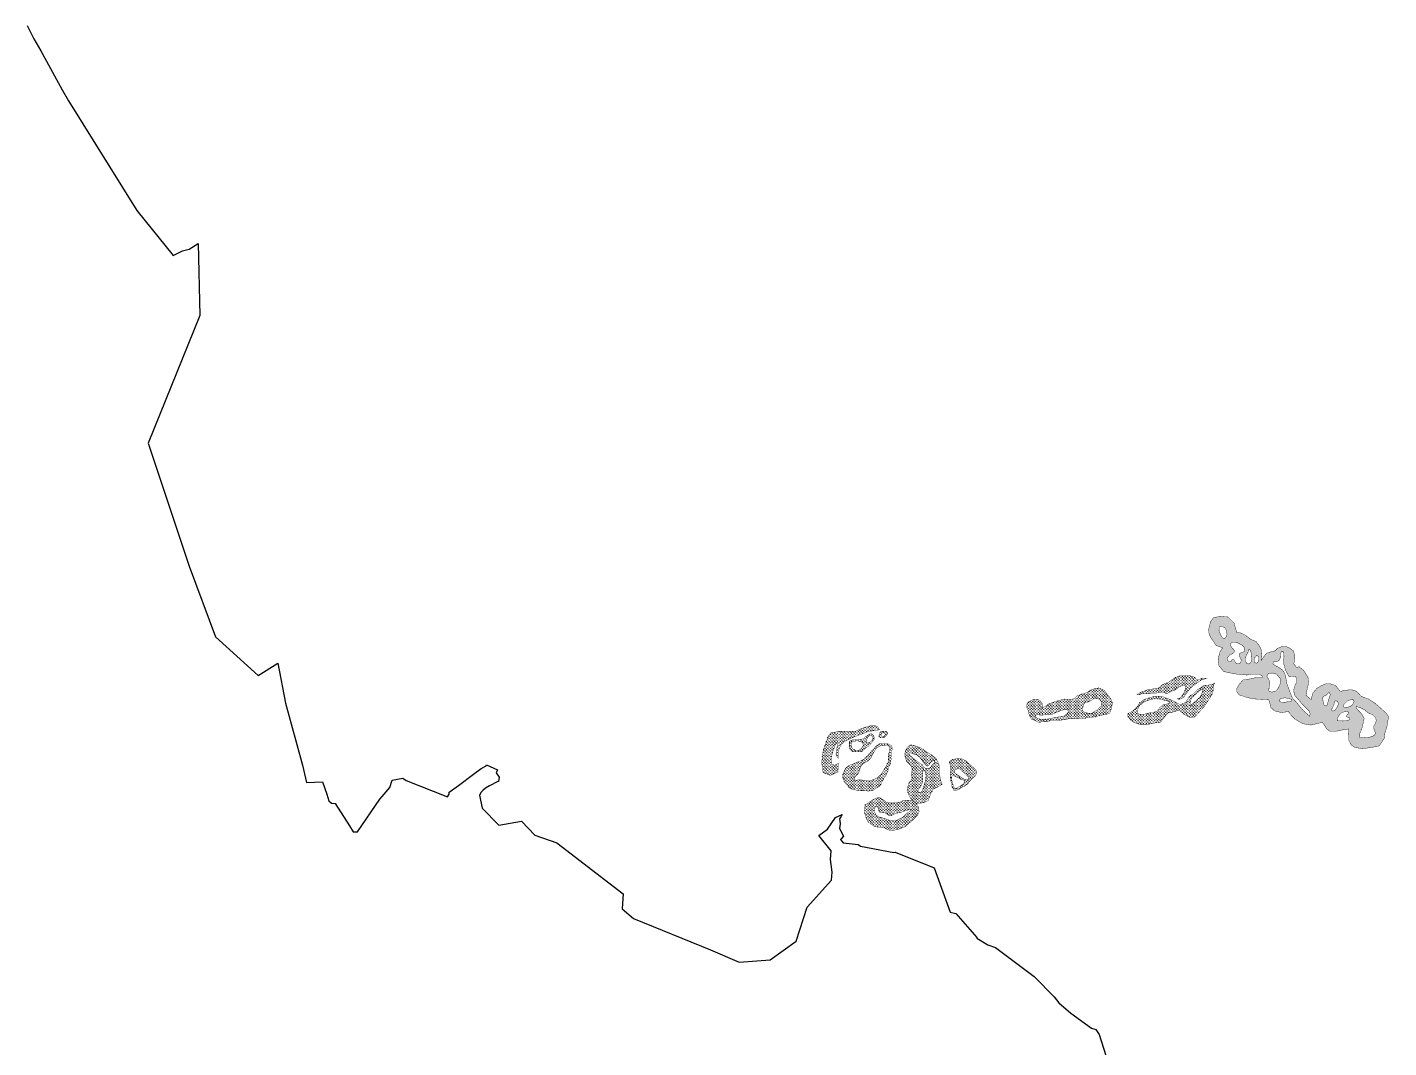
# Model space of a CAD drawing. Header units: metres. Extents: x 319750 to 415268, y 1725605 to 1842937.
# Drawn here: x 339105 to 346058, y 1761565 to 1766777 of the extents above; entities that cross this region are included whole.
import ezdxf

# ---------------------------------------------------------------- set-up
doc = ezdxf.new("R2010")
doc.units = ezdxf.units.M
doc.header["$MEASUREMENT"] = 0
doc.layers.add('DISTRICT BOUNDRY', color=86, linetype='Continuous')
doc.layers.add('MANGROOVES BUFFER ZONE', color=120, linetype='Continuous')

msp = doc.modelspace()

# ---------------------------------------------------------------- hatches: boundary and pattern name
at = {"layer": 'MANGROOVES BUFFER ZONE'}
h = msp.add_hatch(dxfattribs=at)
h.set_pattern_fill('GRASS', color=256, scale=10)
h.paths.add_polyline_path([(345990.1, 1763322.8), (345954.1, 1763346.6), (345918.9, 1763358.4), (345894.9, 1763384.9), (345868.5, 1763393.4), (345828.9, 1763390.4), (345811.8, 1763384), (345785.9, 1763415.3), (345759, 1763423.8), (345737, 1763423.8), (345713.3, 1763413.5), (345690.9, 1763400.3), (345670, 1763376.4), (345661.9, 1763342.4), (345635.5, 1763365.3), (345642.4, 1763402.5), (345648.7, 1763426.2), (345645.5, 1763457.9), (345623.6, 1763491.8), (345601.1, 1763510.4), (345587.3, 1763507.9), (345573.5, 1763524.8), (345578.9, 1763564), (345571.5, 1763591.7), (345551, 1763607), (345531.5, 1763614.6), (345510.2, 1763613.1), (345490.6, 1763604.9), (345477.1, 1763592), (345463.8, 1763588.3), (345440.2, 1763582.8), (345428.2, 1763573.3), (345406.8, 1763543.5), (345410.1, 1763572.3), (345406.6, 1763599), (345396.6, 1763618.6), (345380.3, 1763639.8), (345354, 1763650.3), (345326.4, 1763671.9), (345302.9, 1763683.2), (345280.4, 1763686.2), (345278.8, 1763696.2), (345268.5, 1763733.3), (345237.5, 1763764.6), (345207.9, 1763767.1), (345184.3, 1763765.9), (345162.3, 1763760.8), (345147.9, 1763740.1), (345142.2, 1763718.1), (345138.2, 1763699), (345140.9, 1763677.4), (345151.6, 1763655.8), (345164.8, 1763637.8), (345176.7, 1763619.8), (345209.6, 1763607.1), (345196.8, 1763588.3), (345189.7, 1763562.8), (345186.5, 1763540.5), (345190.9, 1763516.9), (345215.6, 1763485.9), (345270.2, 1763474.9), (345286.4, 1763472.8), (345290.5, 1763472.8), (345331.1, 1763468.6), (345335.2, 1763468.6), (345355.5, 1763472.6), (345367.7, 1763472.6), (345379.8, 1763472.6), (345383.9, 1763472.6), (345396.1, 1763472.5), (345404.2, 1763468.4), (345412.3, 1763464.3), (345412.3, 1763460.3), (345412.3, 1763456.2), (345404.2, 1763456.2), (345392, 1763456.3), (345379.8, 1763456.3), (345367.6, 1763452.3), (345347.3, 1763448.3), (345327, 1763444.3), (345314.8, 1763444.3), (345296.4, 1763422.9), (345283, 1763401.2), (345282.2, 1763383.4), (345294.3, 1763367.2), (345331.4, 1763355), (345365.4, 1763346.8), (345444.4, 1763342.4), (345449.9, 1763329.9), (345455.5, 1763303.2), (345474.8, 1763285.4), (345508.5, 1763277.2), (345545.7, 1763281.4), (345557.9, 1763264.9), (345578.7, 1763243.8), (345599.2, 1763231.8), (345619.1, 1763219.8), (345660.7, 1763212.8), (345687.8, 1763219.2), (345719, 1763226.8), (345727.8, 1763215.1), (345740.8, 1763193.1), (345757.2, 1763181.5), (345790.3, 1763181.1), (345825.9, 1763189), (345852.5, 1763193), (345854.8, 1763133.7), (345866, 1763112.4), (345884.6, 1763099), (345924, 1763092.1), (345972.9, 1763099), (346009.3, 1763106.7), (346022.4, 1763126), (346034.9, 1763144.4), (346037.7, 1763168.8), (346048.7, 1763204.4), (346057.2, 1763255.4), (346045.7, 1763273), (346011.7, 1763304)])
h.paths.add_polyline_path([(345651.9, 1763284.4), (345656.8, 1763270.7), (345654.6, 1763257.9), (345620.9, 1763287.5), (345586.3, 1763329.6), (345567.3, 1763349.6), (345556.2, 1763375.3), (345537.1, 1763426.8), (345532.2, 1763459.6), (345527.3, 1763475.6), (345516.7, 1763493), (345496.7, 1763507.2), (345479, 1763517), (345466.1, 1763525.4), (345470.6, 1763536), (345487.4, 1763536.5), (345498.1, 1763542.7), (345504.3, 1763556), (345505.2, 1763574.1), (345509.2, 1763588.3), (345521.1, 1763587.4), (345523.3, 1763564.8), (345520.2, 1763532), (345530.9, 1763493.5), (345550, 1763458.8), (345562.8, 1763463.2), (345582.8, 1763459.7), (345586.8, 1763450.4), (345587.6, 1763430.4), (345578.8, 1763414.5), (345572.6, 1763392.7), (345576.1, 1763367), (345614.7, 1763322.1)], flags=16)
h.paths.add_polyline_path([(345723.2, 1763331.2), (345720.6, 1763351.2), (345724.6, 1763359.7), (345740.2, 1763366.3), (345747.7, 1763375.2), (345754.8, 1763380.1), (345759.7, 1763368.6), (345749.1, 1763336.1), (345744.6, 1763316), (345738.8, 1763309.8), (345728.6, 1763313.8)], flags=16)
h.paths.add_polyline_path([(345768.3, 1763296.9), (345778.1, 1763316), (345782.1, 1763334.7), (345787, 1763337.4), (345795.9, 1763333.8), (345800.3, 1763325.8), (345798.6, 1763311.1), (345785.6, 1763290.6), (345774.5, 1763284.4), (345767.8, 1763286.2)], flags=16)
h.paths.add_polyline_path([(345561.5, 1763344.3), (345558.7, 1763333.6), (345545.2, 1763332.9), (345529.6, 1763329.4), (345509, 1763328), (345498.3, 1763337.9), (345504.7, 1763348.5), (345528.2, 1763352.1), (345547.3, 1763348.5)], flags=16)
h.paths.add_polyline_path([(345797.3, 1763249.7), (345806.2, 1763265.3), (345819.5, 1763277.7), (345840.9, 1763282.6), (345851.6, 1763280.4), (345852.1, 1763273.3), (345842.7, 1763261.7), (345843.6, 1763254.6), (345850.3, 1763252.3), (345859.2, 1763248.3), (345858.7, 1763240.3), (345845.8, 1763235.4), (345824, 1763233.7), (345795, 1763235)], flags=16)
h.paths.add_polyline_path([(345829.4, 1763318.3), (345848.1, 1763337.4), (345874.8, 1763345), (345881.5, 1763332.1), (345870.8, 1763314.7), (345858.8, 1763306.7), (345843.6, 1763303.1), (345828.9, 1763304.9)], flags=16)
h.paths.add_polyline_path([(345493.2, 1763400.3), (345481.2, 1763387), (345460.8, 1763380.8), (345445.7, 1763387.4), (345447.5, 1763410.9), (345451.5, 1763433.1), (345443.5, 1763449.5), (345435.5, 1763463.2), (345442.6, 1763474.7), (345462.1, 1763479.1), (345485.6, 1763472.5), (345503.8, 1763450.8), (345504.3, 1763424.6)], flags=16)
h.paths.add_polyline_path([(345890.8, 1763302.6), (345893.5, 1763307.5), (345912.7, 1763301.7), (345934, 1763291), (345953.6, 1763275), (345975, 1763265.2), (345991.5, 1763249.2), (345994.2, 1763236.7), (345990.6, 1763220.3), (345981.3, 1763206.9), (345983.5, 1763186.4), (345991.5, 1763171.3), (345982.2, 1763158.4), (345958.5, 1763150.4), (345928.7, 1763148.1), (345908.7, 1763149.5), (345907.8, 1763159.7), (345911.3, 1763173.1), (345919.4, 1763190.9), (345923.8, 1763206.5), (345928.3, 1763226.9), (345932.7, 1763247.4), (345918.9, 1763271), (345899.8, 1763290.6)], flags=16)
h.paths.add_polyline_path([(345391.1, 1763535.7), (345383.2, 1763529.1), (345374.8, 1763530.9), (345370.8, 1763540.6), (345370.8, 1763553.4), (345384.5, 1763568.9), (345394.7, 1763562.7), (345395.1, 1763546.3)], flags=16)
h.paths.add_polyline_path([(345353.9, 1763532.2), (345340.2, 1763524.2), (345331.8, 1763529.5), (345325.1, 1763541), (345325.1, 1763554.3), (345333.6, 1763573.8), (345342, 1763591), (345343.7, 1763600.8), (345350.8, 1763595.9), (345354.8, 1763583.5), (345357, 1763557), (345357, 1763542.8)], flags=16)
h.paths.add_polyline_path([(345299.4, 1763529.1), (345290.6, 1763526.9), (345278.2, 1763528.6), (345273.7, 1763535.7), (345268.4, 1763545.9), (345262.7, 1763547.7), (345257.4, 1763546.3), (345254.3, 1763539.3), (345244.1, 1763535.3), (345237.4, 1763541), (345234.3, 1763550.8), (345236.5, 1763559.6), (345245.8, 1763571.1), (345260, 1763577.3), (345267.5, 1763583.5), (345270.2, 1763592.8), (345264, 1763601.6), (345253.8, 1763610.5), (345250.3, 1763624.2), (345252, 1763630.8), (345260, 1763636.6), (345280.4, 1763635.3), (345306.5, 1763622.9), (345318.9, 1763610.9), (345322.9, 1763599), (345320.2, 1763588.8), (345310, 1763583.1), (345297.2, 1763580), (345293.7, 1763571.1), (345297.6, 1763560.5), (345303, 1763553.4), (345304.7, 1763541)], flags=16)
h.paths.add_polyline_path([(345225.5, 1763658.8), (345217.1, 1763653.5), (345207.3, 1763660.1), (345199.8, 1763672.9), (345191.4, 1763695.9), (345191.8, 1763713.6), (345205.1, 1763716.7), (345221.9, 1763710.5), (345228.1, 1763698.1), (345232.6, 1763677.3)], flags=16)
h = msp.add_hatch(dxfattribs=at)
h.set_pattern_fill('GRASS', color=256, scale=10)
h.paths.add_polyline_path([(345091.4, 1763436.8), (345103.6, 1763444.9), (345119.8, 1763448.9), (345128, 1763450.9), (345107.7, 1763453), (345089.2, 1763445.9), (345074.9, 1763445.5), (345067.1, 1763457.2), (345038.4, 1763466.6), (345009.1, 1763466.3), (344991.6, 1763465.6), (344970.9, 1763456.5), (344952.3, 1763445.5), (344936, 1763432.8), (344914.9, 1763424.5), (344896.2, 1763414.3), (344879.1, 1763399.7), (344850.9, 1763396.9), (344825.1, 1763392.3), (344792.7, 1763380.8), (344771.5, 1763368.7), (344782.5, 1763368.7), (344798.8, 1763372.7), (344806.9, 1763372.6), (344827.2, 1763372.6), (344847.5, 1763376.6), (344871.9, 1763376.5), (344892.2, 1763380.5), (344904.4, 1763380.5), (344928.3, 1763373.6), (344932.5, 1763378.8), (344949.3, 1763385.7), (344969.7, 1763393.7), (344985.4, 1763405.8), (344997.8, 1763412.7), (345014.1, 1763414), (345022.1, 1763411), (345020.4, 1763395.3), (345012.1, 1763377.4), (344997.3, 1763353.7), (344979, 1763347), (344985.5, 1763343.7), (344997.7, 1763347.7), (345005.9, 1763351.8), (345009.9, 1763355.8), (345014, 1763355.8), (345014, 1763359.9), (345026.2, 1763376.1), (345038.5, 1763392.3), (345054.8, 1763408.5), (345062.9, 1763416.6), (345075.1, 1763424.7)])
h = msp.add_hatch(dxfattribs=at)
h.set_pattern_fill('GRASS', color=256, scale=10)
h.paths.add_polyline_path([(344627.7, 1763359.7), (344614.8, 1763377.6), (344606.8, 1763390.1), (344577.4, 1763402.6), (344562, 1763400.2), (344534.9, 1763391.7), (344514.5, 1763377.5), (344487.6, 1763369.6), (344465.7, 1763361.4), (344455.5, 1763348.2), (344437.3, 1763344.5), (344402.3, 1763345.9), (344365.1, 1763336.4), (344320.6, 1763320.4), (344286.9, 1763297), (344289.6, 1763305.3), (344287.5, 1763325.4), (344281.4, 1763333), (344267.8, 1763343.6), (344254.5, 1763345.8), (344238.2, 1763341.8), (344234.2, 1763337.7), (344230.1, 1763337.7), (344222, 1763333.7), (344217.9, 1763329.6), (344213.8, 1763325.6), (344209.7, 1763317.5), (344209.7, 1763309.4), (344209.7, 1763301.2), (344213.8, 1763297.2), (344213.7, 1763293.1), (344217.8, 1763285), (344217.8, 1763276.8), (344221.8, 1763268.7), (344225.8, 1763256.5), (344229.9, 1763252.4), (344229.9, 1763248.4), (344238, 1763240.2), (344242, 1763240.2), (344250.1, 1763236.1), (344258.2, 1763232), (344266.4, 1763228), (344278.5, 1763227.9), (344294.8, 1763231.9), (344307, 1763231.9), (344315.1, 1763231.9), (344331.4, 1763235.9), (344335.4, 1763235.9), (344372, 1763235.8), (344416.7, 1763243.8), (344477.6, 1763247.7), (344502, 1763247.6), (344522.3, 1763251.6), (344538.5, 1763251.6), (344575.1, 1763259.6), (344611.7, 1763267.6), (344628.5, 1763270.9), (344635, 1763278.4), (344639.8, 1763291.1), (344644.7, 1763314.8), (344646.9, 1763327.1), (344639.7, 1763343.8)])
h.paths.add_polyline_path([(344528.1, 1763332.4), (344555.9, 1763350.5), (344580.2, 1763345.6), (344591.4, 1763330.3), (344589.3, 1763311.5), (344571.2, 1763290.7), (344539.9, 1763272.6), (344510.7, 1763275.4), (344495.4, 1763283.7), (344494, 1763300.4), (344503.7, 1763324.8)], flags=16)
h.paths.add_polyline_path([(344421.1, 1763286.5), (344419.5, 1763272.9), (344406.2, 1763261.5), (344391.3, 1763256.3), (344363.8, 1763253.3), (344330.6, 1763246.3), (344304, 1763242.2), (344283.1, 1763241.9), (344265.1, 1763246.5), (344254.5, 1763254.4), (344253.2, 1763259.3), (344255.4, 1763263.4), (344266.2, 1763266.6), (344273.6, 1763264.5), (344284.4, 1763263.6), (344304, 1763265.5), (344343.1, 1763269.6), (344379.3, 1763285.4), (344403.8, 1763293.2), (344414.9, 1763293.2)], flags=16)
h = msp.add_hatch(dxfattribs=at)
h.set_pattern_fill('GRASS', color=256, scale=10)
h.paths.add_polyline_path([(345116.3, 1763308), (345155.8, 1763369.4), (345161.4, 1763388.5), (345162.5, 1763418), (345168.5, 1763426.5), (345156.3, 1763420.4), (345131.9, 1763416.4), (345123.8, 1763416.4), (345111.6, 1763412.4), (345099.4, 1763404.3), (345079.1, 1763392.2), (345058.7, 1763371.9), (345042.4, 1763359.8), (345030.2, 1763343.6), (345022, 1763331.4), (345009.8, 1763323.3), (344997.6, 1763319.3), (344989.5, 1763319.3), (344981.4, 1763323.4), (344957.1, 1763335.7), (344940.9, 1763343.8), (344908.4, 1763356.1), (344884, 1763360.2), (344863.7, 1763360.3), (344835.3, 1763352.3), (344823.1, 1763348.2), (344810.9, 1763344.2), (344798.7, 1763336.1), (344790.5, 1763328), (344786.5, 1763328), (344778.3, 1763315.9), (344778.3, 1763311.8), (344766.1, 1763299.6), (344753.9, 1763287.5), (344741.7, 1763279.4), (344725.4, 1763271.3), (344727.1, 1763254.3), (344742.5, 1763236), (344767.5, 1763222.1), (344800.4, 1763214.4), (344827, 1763215.6), (344856.8, 1763223), (344891.8, 1763226.2), (344913.6, 1763255.8), (344928.7, 1763274), (344955.3, 1763279), (344981.2, 1763287.7), (344993.2, 1763284.6), (345021.3, 1763262.7), (345042.2, 1763252.3), (345066.7, 1763254.4)])
h.paths.add_polyline_path([(345057.6, 1763323.2), (345045.3, 1763311.7), (345045.3, 1763320.1), (345047.1, 1763339.4), (345052.4, 1763353.9), (345098.9, 1763393.9), (345107.3, 1763395.2), (345106, 1763378.5), (345095, 1763358.3), (345077.4, 1763339.8)], flags=16)
h.paths.add_polyline_path([(344941.9, 1763325.8), (344927.8, 1763321), (344906.3, 1763317), (344892.7, 1763306.1), (344874.7, 1763284.2), (344859.4, 1763276.7), (344843.1, 1763277.1), (344813.3, 1763269.2), (344787.9, 1763267.5), (344775.6, 1763272.8), (344775.6, 1763292.5), (344786.5, 1763315.3), (344816.8, 1763335), (344843.1, 1763343.8), (344859.8, 1763347.7), (344880.4, 1763347.3), (344895.8, 1763343.8), (344923, 1763337.7), (344939.2, 1763332.4)], flags=16)
h = msp.add_hatch(dxfattribs=at)
h.set_pattern_fill('GRASS', color=256, scale=10)
h.paths.add_polyline_path([(343230.4, 1763109), (343244.1, 1763132.3), (343245.4, 1763117.9), (343240, 1763094), (343236.5, 1763058.4), (343246.4, 1763044), (343246.5, 1763064.3), (343246.5, 1763072.5), (343250.6, 1763088.7), (343254.7, 1763100.9), (343262.9, 1763113), (343267, 1763117.1), (343279.2, 1763129.2), (343311.7, 1763145.4), (343319.9, 1763149.4), (343352.4, 1763161.5), (343384.9, 1763173.6), (343405.2, 1763181.7), (343413.4, 1763181.6), (343437.7, 1763185.6), (343457.4, 1763188.9), (343446.2, 1763207.1), (343420, 1763212.6), (343371.8, 1763197.3), (343332.4, 1763179.8), (343290.8, 1763179.8), (343254.6, 1763180.9), (343209.8, 1763173.2), (343197.7, 1763160.1), (343170.3, 1763086.8), (343162.7, 1763022.2), (343169.2, 1762970.8), (343206.5, 1762955.5), (343244.3, 1762973.2), (343246.3, 1762987.2), (343246.4, 1763015.6), (343248.4, 1763017.6), (343229, 1763007.7), (343213.9, 1763011.8), (343209.8, 1763035.1), (343216, 1763067.3)])
h = msp.add_hatch(dxfattribs=at)
h.set_pattern_fill('GRASS', color=256, scale=10)
h.paths.add_polyline_path([(343413.2, 1763120.7), (343417.2, 1763120.7), (343421.3, 1763128.8), (343425.4, 1763132.9), (343429.5, 1763136.9), (343429.5, 1763141), (343429.5, 1763153.2), (343425.5, 1763161.3), (343421.4, 1763165.4), (343417.4, 1763169.4), (343409.3, 1763169.5), (343405.2, 1763165.4), (343397, 1763161.4), (343393, 1763157.3), (343384.8, 1763153.3), (343376.7, 1763145.2), (343368.6, 1763141.2), (343348.2, 1763137.2), (343336.1, 1763137.2), (343323.9, 1763137.2), (343307.6, 1763133.2), (343303.5, 1763129.2), (343303.5, 1763125.1), (343303.5, 1763121), (343303.5, 1763108.8), (343303.5, 1763100.7), (343307.5, 1763088.5), (343315.6, 1763080.4), (343319.6, 1763076.3), (343327.8, 1763076.3), (343335.9, 1763076.3), (343348.1, 1763076.2), (343356.2, 1763076.2), (343360.3, 1763076.2), (343372.4, 1763080.2), (343372.5, 1763084.3), (343405, 1763108.6), (343409.1, 1763112.6)])
h.paths.add_polyline_path([(343375.6, 1763106), (343366.8, 1763095.9), (343352.9, 1763083.2), (343339, 1763082.4), (343322.9, 1763089.5), (343312.4, 1763104.3), (343312.4, 1763117.7), (343322.9, 1763129.5), (343343.2, 1763132.5), (343360, 1763129.1), (343371.4, 1763123.2)], flags=16)
h.paths.add_polyline_path([(343393.5, 1763120.9), (343390.7, 1763127), (343392, 1763137.3), (343395, 1763146), (343400.6, 1763154.6), (343405.6, 1763159), (343414, 1763159.2), (343419.8, 1763156.2), (343422.9, 1763149.6), (343423.2, 1763139.6), (343419.3, 1763132), (343409.2, 1763125.2), (343401.8, 1763121.3)], flags=16)
h = msp.add_hatch(dxfattribs=at)
h.set_pattern_fill('GRASS', color=256, scale=10)
h.paths.add_polyline_path([(343498.6, 1763173.3), (343494.6, 1763177.4), (343490.5, 1763181.4), (343486.5, 1763181.4), (343478.3, 1763181.5), (343466.1, 1763181.5), (343462.1, 1763177.4), (343458, 1763173.4), (343458, 1763165.3), (343458, 1763161.2), (343453.9, 1763157.2), (343457.9, 1763153.1), (343462, 1763149), (343466.1, 1763149), (343474.2, 1763149), (343482.3, 1763149), (343486.4, 1763153), (343494.5, 1763161.1), (343498.6, 1763165.2)])
h.paths.add_polyline_path([(343486.2, 1763166.9), (343486.3, 1763162.2), (343483.4, 1763157.3), (343480.5, 1763153.6), (343473.9, 1763154.1), (343468, 1763156.3), (343465.8, 1763161.6), (343467.1, 1763168.3), (343470, 1763172), (343475.1, 1763174.3), (343479.7, 1763173.6), (343484.2, 1763171.3)], flags=16)
h = msp.add_hatch(dxfattribs=at)
h.set_pattern_fill('GRASS', color=256, scale=10)
h.paths.add_polyline_path([(343494, 1762966.1), (343498, 1762974.2), (343502.1, 1762982.4), (343502.2, 1762990.5), (343506.3, 1763002.7), (343514.4, 1763014.8), (343514.4, 1763022.9), (343514.5, 1763031.1), (343518.5, 1763039.2), (343514.5, 1763047.3), (343518.6, 1763055.4), (343518.6, 1763067.6), (343518.7, 1763079.8), (343522.7, 1763087.9), (343522.8, 1763096), (343518.7, 1763108.2), (343510.6, 1763112.3), (343502.5, 1763116.4), (343494.4, 1763120.5), (343486.3, 1763120.5), (343478.2, 1763120.5), (343466, 1763120.6), (343453.8, 1763116.5), (343445.6, 1763108.4), (343437.5, 1763104.4), (343429.3, 1763092.2), (343421.2, 1763084.1), (343417.1, 1763080.1), (343413.1, 1763076), (343409, 1763067.9), (343400.8, 1763059.8), (343392.7, 1763051.7), (343384.5, 1763043.6), (343372.3, 1763035.5), (343356.1, 1763027.5), (343343.9, 1763023.4), (343327.6, 1763015.4), (343315.4, 1763011.3), (343303.2, 1763007.3), (343291, 1762999.2), (343286.9, 1762995.2), (343282.8, 1762991.1), (343278.8, 1762978.9), (343274.7, 1762970.8), (343270.6, 1762962.7), (343270.5, 1762950.5), (343270.5, 1762942.4), (343274.6, 1762938.3), (343274.6, 1762934.3), (343278.6, 1762926.1), (343278.6, 1762922.1), (343294.8, 1762905.8), (343299.3, 1762895.1), (343317.7, 1762885.1), (343351.2, 1762878.3), (343373.6, 1762877.8), (343402.3, 1762875.9), (343423, 1762878.5), (343432.8, 1762885.1), (343445, 1762893.2), (343457.2, 1762901.2), (343465.4, 1762909.3), (343469.5, 1762921.5), (343477.6, 1762933.7), (343481.7, 1762945.9), (343489.9, 1762954)])
h.paths.add_polyline_path([(343329.9, 1762945.6), (343349, 1762965.5), (343357, 1762984.1), (343358.3, 1762995.9), (343371.8, 1763014.5), (343397.2, 1763028.1), (343412.1, 1763042.4), (343420.5, 1763059.8), (343439.1, 1763091.9), (343450.1, 1763100.8), (343464.5, 1763108.9), (343477.7, 1763109.7), (343501.4, 1763108), (343510.2, 1763102.1), (343510.7, 1763091.5), (343502.6, 1763056), (343502.2, 1763024.7), (343489.5, 1762998.5), (343466.2, 1762961.2), (343438.3, 1762938.4), (343404.4, 1762927), (343376.5, 1762931.2), (343353.2, 1762933.7), (343339.3, 1762930.4), (343327.4, 1762934.2)], flags=16)
h = msp.add_hatch(dxfattribs=at)
h.set_pattern_fill('GRASS', color=256, scale=10)
h.paths.add_polyline_path([(343725.7, 1763058.9), (343693.3, 1763079.3), (343669, 1763095.6), (343656.8, 1763099.7), (343648.7, 1763103.8), (343620.3, 1763112), (343611.6, 1763110.2), (343598.5, 1763098.6), (343591.5, 1763084.8), (343586.2, 1763065.5), (343590, 1763044.7), (343597.5, 1763025.3), (343621.8, 1763001.4), (343624.6, 1762986.9), (343620.7, 1762967.6), (343623.8, 1762937.3), (343608.8, 1762919.6), (343601.9, 1762897.9), (343601.2, 1762875.3), (343606.1, 1762858.1), (343614.9, 1762841.7), (343627.1, 1762825.2), (343646, 1762813.4), (343666.7, 1762813.7), (343689.7, 1762819), (343706.2, 1762827.4), (343717.8, 1762859.2), (343732, 1762886.7), (343753.9, 1762895.8), (343777.7, 1762910.7), (343770, 1762928.8), (343770, 1762932.9), (343762, 1762961.3), (343762.1, 1762981.6), (343762.1, 1763006), (343758.1, 1763018.2), (343754.1, 1763026.3), (343746, 1763042.6)])
h.paths.add_polyline_path([(343683.2, 1763020.3), (343694.7, 1763008.3), (343704, 1763002.4), (343710.8, 1763009.2), (343718.1, 1763022.8), (343728.7, 1763030), (343738.9, 1763030.5), (343739.8, 1763022.4), (343725.7, 1763009.2), (343718.9, 1762995.1), (343703.6, 1762990), (343686.1, 1762994.7), (343672.1, 1763012.2), (343651.2, 1763026.2), (343634.6, 1763039.4), (343617.6, 1763052.6), (343606.9, 1763070.5), (343613.8, 1763073), (343621.4, 1763067.5), (343635.5, 1763065.4), (343649.5, 1763059.4), (343666.1, 1763044.9)], flags=16)
h.paths.add_polyline_path([(343684.4, 1762981.4), (343692.5, 1762975), (343695.9, 1762957.6), (343694.2, 1762935.5), (343681.9, 1762894.6), (343677.6, 1762878), (343665.7, 1762867), (343654.6, 1762870.4), (343653.8, 1762882.7), (343668.3, 1762897.2), (343676.8, 1762920.6), (343678.9, 1762943.1), (343679.3, 1762959.3), (343676.3, 1762975.5)], flags=16)
h = msp.add_hatch(dxfattribs=at)
h.set_pattern_fill('GRASS', color=256, scale=10)
h.paths.add_polyline_path([(343899.7, 1763029.6), (343882, 1763039.3), (343856.6, 1763041.6), (343830.4, 1763037.5), (343815, 1763026.1), (343819, 1763005.8), (343823, 1762989.6), (343818.9, 1762973.3), (343818.8, 1762957.1), (343818.8, 1762944.9), (343822.8, 1762932.7), (343822.8, 1762924.6), (343826.8, 1762916.4), (343826.8, 1762904.3), (343830.8, 1762892.1), (343834.9, 1762883.9), (343834.9, 1762879.9), (343838.9, 1762879.9), (343843, 1762879.8), (343847, 1762879.8), (343851.1, 1762879.8), (343859.2, 1762883.9), (343867.4, 1762887.9), (343879.6, 1762896), (343891.8, 1762900), (343899.9, 1762908.1), (343908.1, 1762912.1), (343916.2, 1762924.3), (343928.4, 1762936.5), (343940.7, 1762948.6), (343952.9, 1762964.8), (343950.8, 1762981.4), (343938.1, 1762995.2), (343916.5, 1763013.7)])
h.paths.add_polyline_path([(343871, 1762986), (343909.9, 1762950), (343913.4, 1762935), (343901.7, 1762932.4), (343886.7, 1762937.7), (343842.9, 1762966.8), (343839.7, 1762975.9), (343841.6, 1762981.5), (343848.3, 1762986.8), (343859.5, 1762990.8), (343864, 1762990.8)], flags=16)
h.paths.add_polyline_path([(343877.1, 1762935.6), (343889.6, 1762929.7), (343892.6, 1762921.2), (343883.8, 1762911.8), (343854.1, 1762890.5), (343844.5, 1762889.7), (343836.2, 1762894.8), (343826.6, 1762934), (343826.1, 1762943.3), (343826.9, 1762949.4), (343829.3, 1762953.4), (343835.4, 1762954.8)], flags=16)
h = msp.add_hatch(dxfattribs=at)
h.set_pattern_fill('GRASS', color=256, scale=10)
h.paths.add_polyline_path([(343655.4, 1762796), (343646, 1762813.4), (343627.1, 1762825.2), (343604.4, 1762829), (343582.8, 1762827.2), (343564.2, 1762820.5), (343542.2, 1762815.2), (343517.2, 1762814.9), (343493.3, 1762817.2), (343481.4, 1762828.1), (343469.2, 1762836.2), (343455.2, 1762843.1), (343437.5, 1762838.7), (343406.1, 1762819.5), (343396.1, 1762812.1), (343384.2, 1762806.2), (343383.2, 1762791), (343381.8, 1762764), (343389.7, 1762734.9), (343397.6, 1762721.6), (343414.3, 1762706.8), (343429.8, 1762696.5), (343441.9, 1762692.7), (343465.7, 1762691.1), (343479.4, 1762690), (343492.2, 1762682.7), (343505.1, 1762676.6), (343529.3, 1762675.4), (343554.7, 1762680.7), (343586.2, 1762692.7), (343620.4, 1762721.3), (343650, 1762750), (343659.9, 1762770.7)])
h.paths.add_polyline_path([(343542.2, 1762763.1), (343565.1, 1762765.2), (343586.8, 1762775.9), (343609.7, 1762780.1), (343620.3, 1762779.2), (343598.7, 1762762.7), (343577.9, 1762742.8), (343540.1, 1762723.2), (343512.1, 1762725.4), (343475.6, 1762738.1), (343453.1, 1762744), (343440.8, 1762753.4), (343433.1, 1762766.9), (343430.6, 1762779.2), (343431.4, 1762792), (343442.9, 1762797.5), (343450.5, 1762791.6), (343452.2, 1762778.4), (343457.3, 1762769.1), (343468.8, 1762768.2), (343486.2, 1762764), (343501.5, 1762753.8), (343514.6, 1762749.1), (343528.6, 1762755.9)], flags=16)

# ---------------------------------------------------------------- linework, layer by layer
at = {"layer": 'DISTRICT BOUNDRY'}
msp.add_polyline3d([(339105.2, 1766786, 0), (339139.2, 1766717.6, 0), (339173.9, 1766656, 0), (339283.3, 1766456.7, 0), (339315.6, 1766400.7, 0), (339664.9, 1765840, 0), (339849.8, 1765611.6, 0), (339898.2, 1765634, 0), (339931.5, 1765643.7, 0), (339978.5, 1765672.9, 0), (339987.1, 1765305.2, 0), (339722.8, 1764653.1, 0), (339931.5, 1764025.1, 0), (340067.2, 1763664.1, 0), (340284.3, 1763465.7, 0), (340385.2, 1763529.4, 0), (340423.7, 1763324.3, 0), (340510.5, 1763007.9, 0), (340531.7, 1762918.9, 0), (340613.9, 1762923.4, 0), (340634.8, 1762859.5, 0), (340645.1, 1762826.6, 0), (340658.6, 1762813.5, 0), (340677.7, 1762811.7, 0), (340750.9, 1762698.7, 0), (340770.2, 1762668.2, 0), (340792.6, 1762667.3, 0), (340906.4, 1762834.4, 0), (340917, 1762848.1, 0), (340957.8, 1762894.5, 0), (340969, 1762930.7, 0), (341022.6, 1762941.4, 0), (341039.8, 1762930.2, 0), (341251.2, 1762846.6, 0), (341260.8, 1762859.4, 0), (341260.6, 1762870.2, 0), (341306.8, 1762905.1, 0), (341384, 1762961.7, 0), (341423.1, 1762991.7, 0), (341449.3, 1763005.2, 0), (341451.3, 1763009.9, 0), (341506.1, 1762984.3, 0), (341499.6, 1762968.5, 0), (341514.8, 1762947, 0), (341512.4, 1762925.2, 0), (341509.2, 1762925.2, 0), (341466.3, 1762902.9, 0), (341446.2, 1762890.9, 0), (341432.3, 1762878.5, 0), (341423.4, 1762869.4, 0), (341414.1, 1762855.4, 0), (341428.1, 1762788.4, 0), (341513.8, 1762701.1, 0), (341628.8, 1762722.7, 0), (341697.2, 1762651.4, 0), (341809.6, 1762611.5, 0), (342147.9, 1762351.8, 0), (342143.5, 1762273.9, 0), (342201.2, 1762225.5, 0), (342595.2, 1762065, 0), (342740.6, 1762002.8, 0), (342899.1, 1762014.6, 0), (343032.5, 1762109.3, 0), (343089, 1762282.7, 0), (343212.3, 1762421.2, 0), (343216.4, 1762462.5, 0), (343207.8, 1762526.1, 0), (343210.5, 1762571.2, 0), (343148.4, 1762648.7, 0), (343192.7, 1762680.5, 0), (343233.6, 1762741.6, 0), (343266.6, 1762756.2, 0), (343259.3, 1762743.9, 0), (343256.6, 1762739, 0), (343256.5, 1762738.8, 0), (343253.7, 1762733.5, 0), (343254.2, 1762724.5, 0), (343256.7, 1762707.7, 0), (343253.1, 1762685.1, 0), (343274.4, 1762646, 0), (343263.8, 1762633.7, 0), (343258.9, 1762628, 0), (343271.5, 1762611.5, 0), (343271.6, 1762611.5, 0), (343349.3, 1762602.8, 0), (343361, 1762593.9, 0), (343531.1, 1762562.5, 0), (343538.1, 1762563.7, 0), (343736.9, 1762483.7, 0), (343819.2, 1762257.7, 0), (343847.6, 1762251.1, 0), (343954, 1762128.2, 0), (343955, 1762125, 0), (344010.2, 1762090.2, 0), (344050.3, 1762076.5, 0), (344248, 1761928.5, 0), (344349.3, 1761824.7, 0), (344374.2, 1761794.7, 0), (344434.3, 1761741.4, 0), (344540.1, 1761665.8, 0), (344562.2, 1761657.7, 0), (344579.5, 1761632.3, 0), (344579.5, 1761632.2, 0), (344624.8, 1761487.7, 0)], dxfattribs=at)
at = {"layer": 'MANGROOVES BUFFER ZONE', "const_width": 2}
for points in [[(345990.1, 1763322.8), (345954.1, 1763346.6), (345918.9, 1763358.4), (345894.9, 1763384.9), (345868.5, 1763393.4), (345828.9, 1763390.4), (345811.8, 1763384), (345785.9, 1763415.3), (345759, 1763423.8), (345737, 1763423.8), (345713.3, 1763413.5), (345690.9, 1763400.3), (345670, 1763376.4), (345661.9, 1763342.4), (345635.5, 1763365.3), (345642.4, 1763402.5), (345648.7, 1763426.2), (345645.5, 1763457.9), (345623.6, 1763491.8), (345601.1, 1763510.4), (345587.3, 1763507.9), (345573.5, 1763524.8), (345578.9, 1763564), (345571.5, 1763591.7), (345551, 1763607), (345531.5, 1763614.6), (345510.2, 1763613.1), (345490.6, 1763604.9), (345477.1, 1763592), (345463.8, 1763588.3), (345440.2, 1763582.8), (345428.2, 1763573.3), (345406.8, 1763543.5), (345410.1, 1763572.3), (345406.6, 1763599), (345396.6, 1763618.6), (345380.3, 1763639.8), (345354, 1763650.3), (345326.4, 1763671.9), (345302.9, 1763683.2), (345280.4, 1763686.2), (345278.8, 1763696.2), (345268.5, 1763733.3), (345237.5, 1763764.6), (345207.9, 1763767.1), (345184.3, 1763765.9), (345162.3, 1763760.8), (345147.9, 1763740.1), (345142.2, 1763718.1), (345138.2, 1763699), (345140.9, 1763677.4), (345151.6, 1763655.8), (345164.8, 1763637.8), (345176.7, 1763619.8), (345209.6, 1763607.1), (345196.8, 1763588.3), (345189.7, 1763562.8), (345186.5, 1763540.5), (345190.9, 1763516.9), (345215.6, 1763485.9), (345270.2, 1763474.9), (345286.4, 1763472.8), (345290.5, 1763472.8), (345331.1, 1763468.6), (345335.2, 1763468.6), (345355.5, 1763472.6), (345367.7, 1763472.6), (345379.8, 1763472.6), (345383.9, 1763472.6), (345396.1, 1763472.5), (345404.2, 1763468.4), (345412.3, 1763464.3), (345412.3, 1763460.3), (345412.3, 1763456.2), (345404.2, 1763456.2), (345392, 1763456.3), (345379.8, 1763456.3), (345367.6, 1763452.3), (345347.3, 1763448.3), (345327, 1763444.3), (345314.8, 1763444.3), (345296.4, 1763422.9), (345283, 1763401.2), (345282.2, 1763383.4), (345294.3, 1763367.2), (345331.4, 1763355), (345365.4, 1763346.8), (345444.4, 1763342.4), (345449.9, 1763329.9), (345455.5, 1763303.2), (345474.8, 1763285.4), (345508.5, 1763277.2), (345545.7, 1763281.4), (345557.9, 1763264.9), (345578.7, 1763243.8), (345599.2, 1763231.8), (345619.1, 1763219.8), (345660.7, 1763212.8), (345687.8, 1763219.2), (345719, 1763226.8), (345727.8, 1763215.1), (345740.8, 1763193.1), (345757.2, 1763181.5), (345790.3, 1763181.1), (345825.9, 1763189), (345852.5, 1763193), (345854.8, 1763133.7), (345866, 1763112.4), (345884.6, 1763099), (345924, 1763092.1), (345972.9, 1763099), (346009.3, 1763106.7), (346022.4, 1763126), (346034.9, 1763144.4), (346037.7, 1763168.8), (346048.7, 1763204.4), (346057.2, 1763255.4), (346045.7, 1763273), (346011.7, 1763304), (345990.1, 1763322.8)], [(345225.5, 1763658.8), (345217.1, 1763653.5), (345207.3, 1763660.1), (345199.8, 1763672.9), (345191.4, 1763695.9), (345191.8, 1763713.6), (345205.1, 1763716.7), (345221.9, 1763710.5), (345228.1, 1763698.1), (345232.6, 1763677.3), (345225.5, 1763658.8)], [(345299.4, 1763529.1), (345290.6, 1763526.9), (345278.2, 1763528.6), (345273.7, 1763535.7), (345268.4, 1763545.9), (345262.7, 1763547.7), (345257.4, 1763546.3), (345254.3, 1763539.3), (345244.1, 1763535.3), (345237.4, 1763541), (345234.3, 1763550.8), (345236.5, 1763559.6), (345245.8, 1763571.1), (345260, 1763577.3), (345267.5, 1763583.5), (345270.2, 1763592.8), (345264, 1763601.6), (345253.8, 1763610.5), (345250.3, 1763624.2), (345252, 1763630.8), (345260, 1763636.6), (345280.4, 1763635.3), (345306.5, 1763622.9), (345318.9, 1763610.9), (345322.9, 1763599), (345320.2, 1763588.8), (345310, 1763583.1), (345297.2, 1763580), (345293.7, 1763571.1), (345297.6, 1763560.5), (345303, 1763553.4), (345304.7, 1763541), (345299.4, 1763529.1)], [(345353.9, 1763532.2), (345340.2, 1763524.2), (345331.8, 1763529.5), (345325.1, 1763541), (345325.1, 1763554.3), (345333.6, 1763573.8), (345342, 1763591), (345343.7, 1763600.8), (345350.8, 1763595.9), (345354.8, 1763583.5), (345357, 1763557), (345357, 1763542.8), (345353.9, 1763532.2)], [(345391.1, 1763535.7), (345383.2, 1763529.1), (345374.8, 1763530.9), (345370.8, 1763540.6), (345370.8, 1763553.4), (345384.5, 1763568.9), (345394.7, 1763562.7), (345395.1, 1763546.3), (345391.1, 1763535.7)], [(345651.9, 1763284.4), (345656.8, 1763270.7), (345654.6, 1763257.9), (345620.9, 1763287.5), (345586.3, 1763329.6), (345567.3, 1763349.6), (345556.2, 1763375.3), (345537.1, 1763426.8), (345532.2, 1763459.6), (345527.3, 1763475.6), (345516.7, 1763493), (345496.7, 1763507.2), (345479, 1763517), (345466.1, 1763525.4), (345470.6, 1763536), (345487.4, 1763536.5), (345498.1, 1763542.7), (345504.3, 1763556), (345505.2, 1763574.1), (345509.2, 1763588.3), (345521.1, 1763587.4), (345523.3, 1763564.8), (345520.2, 1763532), (345530.9, 1763493.5), (345550, 1763458.8), (345562.8, 1763463.2), (345582.8, 1763459.7), (345586.8, 1763450.4), (345587.6, 1763430.4), (345578.8, 1763414.5), (345572.6, 1763392.7), (345576.1, 1763367), (345614.7, 1763322.1), (345651.9, 1763284.4)], [(345116.3, 1763308), (345155.8, 1763369.4), (345161.4, 1763388.5), (345162.5, 1763418), (345168.5, 1763426.5), (345156.3, 1763420.4), (345131.9, 1763416.4), (345123.8, 1763416.4), (345111.6, 1763412.4), (345099.4, 1763404.3), (345079.1, 1763392.2), (345058.7, 1763371.9), (345042.4, 1763359.8), (345030.2, 1763343.6), (345022, 1763331.4), (345009.8, 1763323.3), (344997.6, 1763319.3), (344989.5, 1763319.3), (344981.4, 1763323.4), (344957.1, 1763335.7), (344940.9, 1763343.8), (344908.4, 1763356.1), (344884, 1763360.2), (344863.7, 1763360.3), (344835.3, 1763352.3), (344823.1, 1763348.2), (344810.9, 1763344.2), (344798.7, 1763336.1), (344790.5, 1763328), (344786.5, 1763328), (344778.3, 1763315.9), (344778.3, 1763311.8), (344766.1, 1763299.6), (344753.9, 1763287.5), (344741.7, 1763279.4), (344725.4, 1763271.3), (344727.1, 1763254.3), (344742.5, 1763236), (344767.5, 1763222.1), (344800.4, 1763214.4), (344827, 1763215.6), (344856.8, 1763223), (344891.8, 1763226.2), (344913.6, 1763255.8), (344928.7, 1763274), (344955.3, 1763279), (344981.2, 1763287.7), (344993.2, 1763284.6), (345021.3, 1763262.7), (345042.2, 1763252.3), (345066.7, 1763254.4), (345116.3, 1763308)], [(345091.4, 1763436.8), (345103.6, 1763444.9), (345119.8, 1763448.9), (345128, 1763450.9), (345107.7, 1763453), (345089.2, 1763445.9), (345074.9, 1763445.5), (345067.1, 1763457.2), (345038.4, 1763466.6), (345009.1, 1763466.3), (344991.6, 1763465.6), (344970.9, 1763456.5), (344952.3, 1763445.5), (344936, 1763432.8), (344914.9, 1763424.5), (344896.2, 1763414.3), (344879.1, 1763399.7), (344850.9, 1763396.9), (344825.1, 1763392.3), (344792.7, 1763380.8), (344771.5, 1763368.7), (344782.5, 1763368.7), (344798.8, 1763372.7), (344806.9, 1763372.6), (344827.2, 1763372.6), (344847.5, 1763376.6), (344871.9, 1763376.5), (344892.2, 1763380.5), (344904.4, 1763380.5), (344928.3, 1763373.6), (344932.5, 1763378.8), (344949.3, 1763385.7), (344969.7, 1763393.7), (344985.4, 1763405.8), (344997.8, 1763412.7), (345014.1, 1763414), (345022.1, 1763411), (345020.4, 1763395.3), (345012.1, 1763377.4), (344997.3, 1763353.7), (344979, 1763347), (344985.5, 1763343.7), (344997.7, 1763347.7), (345005.9, 1763351.8), (345009.9, 1763355.8), (345014, 1763355.8), (345014, 1763359.9), (345026.2, 1763376.1), (345038.5, 1763392.3), (345054.8, 1763408.5), (345062.9, 1763416.6), (345075.1, 1763424.7), (345091.4, 1763436.8)], [(345493.2, 1763400.3), (345481.2, 1763387), (345460.8, 1763380.8), (345445.7, 1763387.4), (345447.5, 1763410.9), (345451.5, 1763433.1), (345443.5, 1763449.5), (345435.5, 1763463.2), (345442.6, 1763474.7), (345462.1, 1763479.1), (345485.6, 1763472.5), (345503.8, 1763450.8), (345504.3, 1763424.6), (345493.2, 1763400.3)], [(344627.7, 1763359.7), (344614.8, 1763377.6), (344606.8, 1763390.1), (344577.4, 1763402.6), (344562, 1763400.2), (344534.9, 1763391.7), (344514.5, 1763377.5), (344487.6, 1763369.6), (344465.7, 1763361.4), (344455.5, 1763348.2), (344437.3, 1763344.5), (344402.3, 1763345.9), (344365.1, 1763336.4), (344320.6, 1763320.4), (344286.9, 1763297), (344289.6, 1763305.3), (344287.5, 1763325.4), (344281.4, 1763333), (344267.8, 1763343.6), (344254.5, 1763345.8), (344238.2, 1763341.8), (344234.2, 1763337.7), (344230.1, 1763337.7), (344222, 1763333.7), (344217.9, 1763329.6), (344213.8, 1763325.6), (344209.7, 1763317.5), (344209.7, 1763309.4), (344209.7, 1763301.2), (344213.8, 1763297.2), (344213.7, 1763293.1), (344217.8, 1763285), (344217.8, 1763276.8), (344221.8, 1763268.7), (344225.8, 1763256.5), (344229.9, 1763252.4), (344229.9, 1763248.4), (344238, 1763240.2), (344242, 1763240.2), (344250.1, 1763236.1), (344258.2, 1763232), (344266.4, 1763228), (344278.5, 1763227.9), (344294.8, 1763231.9), (344307, 1763231.9), (344315.1, 1763231.9), (344331.4, 1763235.9), (344335.4, 1763235.9), (344372, 1763235.8), (344416.7, 1763243.8), (344477.6, 1763247.7), (344502, 1763247.6), (344522.3, 1763251.6), (344538.5, 1763251.6), (344575.1, 1763259.6), (344611.7, 1763267.6), (344628.5, 1763270.9), (344635, 1763278.4), (344639.8, 1763291.1), (344644.7, 1763314.8), (344646.9, 1763327.1), (344639.7, 1763343.8), (344627.7, 1763359.7)], [(345057.6, 1763323.2), (345045.3, 1763311.7), (345045.3, 1763320.1), (345047.1, 1763339.4), (345052.4, 1763353.9), (345098.9, 1763393.9), (345107.3, 1763395.2), (345106, 1763378.5), (345095, 1763358.3), (345077.4, 1763339.8), (345057.6, 1763323.2)], [(345723.2, 1763331.2), (345720.6, 1763351.2), (345724.6, 1763359.7), (345740.2, 1763366.3), (345747.7, 1763375.2), (345754.8, 1763380.1), (345759.7, 1763368.6), (345749.1, 1763336.1), (345744.6, 1763316), (345738.8, 1763309.8), (345728.6, 1763313.8), (345723.2, 1763331.2)], [(344421.1, 1763286.5), (344419.5, 1763272.9), (344406.2, 1763261.5), (344391.3, 1763256.3), (344363.8, 1763253.3), (344330.6, 1763246.3), (344304, 1763242.2), (344283.1, 1763241.9), (344265.1, 1763246.5), (344254.5, 1763254.4), (344253.2, 1763259.3), (344255.4, 1763263.4), (344266.2, 1763266.6), (344273.6, 1763264.5), (344284.4, 1763263.6), (344304, 1763265.5), (344343.1, 1763269.6), (344379.3, 1763285.4), (344403.8, 1763293.2), (344414.9, 1763293.2), (344421.1, 1763286.5)], [(344528.1, 1763332.4), (344555.9, 1763350.5), (344580.2, 1763345.6), (344591.4, 1763330.3), (344589.3, 1763311.5), (344571.2, 1763290.7), (344539.9, 1763272.6), (344510.7, 1763275.4), (344495.4, 1763283.7), (344494, 1763300.4), (344503.7, 1763324.8), (344528.1, 1763332.4)], [(344941.9, 1763325.8), (344927.8, 1763321), (344906.3, 1763317), (344892.7, 1763306.1), (344874.7, 1763284.2), (344859.4, 1763276.7), (344843.1, 1763277.1), (344813.3, 1763269.2), (344787.9, 1763267.5), (344775.6, 1763272.8), (344775.6, 1763292.5), (344786.5, 1763315.3), (344816.8, 1763335), (344843.1, 1763343.8), (344859.8, 1763347.7), (344880.4, 1763347.3), (344895.8, 1763343.8), (344923, 1763337.7), (344939.2, 1763332.4), (344941.9, 1763325.8)], [(345561.5, 1763344.3), (345558.7, 1763333.6), (345545.2, 1763332.9), (345529.6, 1763329.4), (345509, 1763328), (345498.3, 1763337.9), (345504.7, 1763348.5), (345528.2, 1763352.1), (345547.3, 1763348.5), (345561.5, 1763344.3)], [(345768.3, 1763296.9), (345778.1, 1763316), (345782.1, 1763334.7), (345787, 1763337.4), (345795.9, 1763333.8), (345800.3, 1763325.8), (345798.6, 1763311.1), (345785.6, 1763290.6), (345774.5, 1763284.4), (345767.8, 1763286.2), (345768.3, 1763296.9)], [(345829.4, 1763318.3), (345848.1, 1763337.4), (345874.8, 1763345), (345881.5, 1763332.1), (345870.8, 1763314.7), (345858.8, 1763306.7), (345843.6, 1763303.1), (345828.9, 1763304.9), (345829.4, 1763318.3)], [(345890.8, 1763302.6), (345893.5, 1763307.5), (345912.7, 1763301.7), (345934, 1763291), (345953.6, 1763275), (345975, 1763265.2), (345991.5, 1763249.2), (345994.2, 1763236.7), (345990.6, 1763220.3), (345981.3, 1763206.9), (345983.5, 1763186.4), (345991.5, 1763171.3), (345982.2, 1763158.4), (345958.5, 1763150.4), (345928.7, 1763148.1), (345908.7, 1763149.5), (345907.8, 1763159.7), (345911.3, 1763173.1), (345919.4, 1763190.9), (345923.8, 1763206.5), (345928.3, 1763226.9), (345932.7, 1763247.4), (345918.9, 1763271), (345899.8, 1763290.6), (345890.8, 1763302.6)], [(345797.3, 1763249.7), (345806.2, 1763265.3), (345819.5, 1763277.7), (345840.9, 1763282.6), (345851.6, 1763280.4), (345852.1, 1763273.3), (345842.7, 1763261.7), (345843.6, 1763254.6), (345850.3, 1763252.3), (345859.2, 1763248.3), (345858.7, 1763240.3), (345845.8, 1763235.4), (345824, 1763233.7), (345795, 1763235), (345797.3, 1763249.7)], [(343230.4, 1763109), (343244.1, 1763132.3), (343245.4, 1763117.9), (343240, 1763094), (343236.5, 1763058.4), (343246.4, 1763044), (343246.5, 1763064.3), (343246.5, 1763072.5), (343250.6, 1763088.7), (343254.7, 1763100.9), (343262.9, 1763113), (343267, 1763117.1), (343279.2, 1763129.2), (343311.7, 1763145.4), (343319.9, 1763149.4), (343352.4, 1763161.5), (343384.9, 1763173.6), (343405.2, 1763181.7), (343413.4, 1763181.6), (343437.7, 1763185.6), (343457.4, 1763188.9), (343446.2, 1763207.1), (343420, 1763212.6), (343371.8, 1763197.3), (343332.4, 1763179.8), (343290.8, 1763179.8), (343254.6, 1763180.9), (343209.8, 1763173.2), (343197.7, 1763160.1), (343170.3, 1763086.8), (343162.7, 1763022.2), (343169.2, 1762970.8), (343206.5, 1762955.5), (343244.3, 1762973.2), (343246.3, 1762987.2), (343246.4, 1763015.6), (343248.4, 1763017.6), (343229, 1763007.7), (343213.9, 1763011.8), (343209.8, 1763035.1), (343216, 1763067.3), (343230.4, 1763109)], [(343413.2, 1763120.7), (343417.2, 1763120.7), (343421.3, 1763128.8), (343425.4, 1763132.9), (343429.5, 1763136.9), (343429.5, 1763141), (343429.5, 1763153.2), (343425.5, 1763161.3), (343421.4, 1763165.4), (343417.4, 1763169.4), (343409.3, 1763169.5), (343405.2, 1763165.4), (343397, 1763161.4), (343393, 1763157.3), (343384.8, 1763153.3), (343376.7, 1763145.2), (343368.6, 1763141.2), (343348.2, 1763137.2), (343336.1, 1763137.2), (343323.9, 1763137.2), (343307.6, 1763133.2), (343303.5, 1763129.2), (343303.5, 1763125.1), (343303.5, 1763121), (343303.5, 1763108.8), (343303.5, 1763100.7), (343307.5, 1763088.5), (343315.6, 1763080.4), (343319.6, 1763076.3), (343327.8, 1763076.3), (343335.9, 1763076.3), (343348.1, 1763076.2), (343356.2, 1763076.2), (343360.3, 1763076.2), (343372.4, 1763080.2), (343372.5, 1763084.3), (343405, 1763108.6), (343409.1, 1763112.6), (343413.2, 1763120.7)], [(343393.5, 1763120.9), (343390.7, 1763127), (343392, 1763137.3), (343395, 1763146), (343400.6, 1763154.6), (343405.6, 1763159), (343414, 1763159.2), (343419.8, 1763156.2), (343422.9, 1763149.6), (343423.2, 1763139.6), (343419.3, 1763132), (343409.2, 1763125.2), (343401.8, 1763121.3), (343393.5, 1763120.9)], [(343498.6, 1763173.3), (343494.6, 1763177.4), (343490.5, 1763181.4), (343486.5, 1763181.4), (343478.3, 1763181.5), (343466.1, 1763181.5), (343462.1, 1763177.4), (343458, 1763173.4), (343458, 1763165.3), (343458, 1763161.2), (343453.9, 1763157.2), (343457.9, 1763153.1), (343462, 1763149), (343466.1, 1763149), (343474.2, 1763149), (343482.3, 1763149), (343486.4, 1763153), (343494.5, 1763161.1), (343498.6, 1763165.2), (343498.6, 1763173.3)], [(343486.2, 1763166.9), (343486.3, 1763162.2), (343483.4, 1763157.3), (343480.5, 1763153.6), (343473.9, 1763154.1), (343468, 1763156.3), (343465.8, 1763161.6), (343467.1, 1763168.3), (343470, 1763172), (343475.1, 1763174.3), (343479.7, 1763173.6), (343484.2, 1763171.3), (343486.2, 1763166.9)], [(343477.6, 1762933.7), (343481.7, 1762945.9), (343489.9, 1762954), (343494, 1762966.1), (343498, 1762974.2), (343502.1, 1762982.4), (343502.2, 1762990.5), (343506.3, 1763002.7), (343514.4, 1763014.8), (343514.4, 1763022.9), (343514.5, 1763031.1), (343518.5, 1763039.2), (343514.5, 1763047.3), (343518.6, 1763055.4), (343518.6, 1763067.6), (343518.7, 1763079.8), (343522.7, 1763087.9), (343522.8, 1763096), (343518.7, 1763108.2), (343510.6, 1763112.3), (343502.5, 1763116.4), (343494.4, 1763120.5), (343486.3, 1763120.5), (343478.2, 1763120.5), (343466, 1763120.6), (343453.8, 1763116.5), (343445.6, 1763108.4), (343437.5, 1763104.4), (343429.3, 1763092.2), (343421.2, 1763084.1), (343417.1, 1763080.1), (343413.1, 1763076), (343409, 1763067.9), (343400.8, 1763059.8), (343392.7, 1763051.7), (343384.5, 1763043.6), (343372.3, 1763035.5), (343356.1, 1763027.5), (343343.9, 1763023.4), (343327.6, 1763015.4), (343315.4, 1763011.3), (343303.2, 1763007.3), (343291, 1762999.2), (343286.9, 1762995.2), (343282.8, 1762991.1), (343278.8, 1762978.9), (343274.7, 1762970.8), (343270.6, 1762962.7), (343270.5, 1762950.5), (343270.5, 1762942.4), (343274.6, 1762938.3), (343274.6, 1762934.3), (343278.6, 1762926.1), (343278.6, 1762922.1), (343294.8, 1762905.8), (343299.3, 1762895.1), (343317.7, 1762885.1), (343351.2, 1762878.3), (343373.6, 1762877.8), (343402.3, 1762875.9), (343423, 1762878.5), (343432.8, 1762885.1), (343445, 1762893.2), (343457.2, 1762901.2), (343465.4, 1762909.3), (343469.5, 1762921.5), (343477.6, 1762933.7)], [(343375.6, 1763106), (343366.8, 1763095.9), (343352.9, 1763083.2), (343339, 1763082.4), (343322.9, 1763089.5), (343312.4, 1763104.3), (343312.4, 1763117.7), (343322.9, 1763129.5), (343343.2, 1763132.5), (343360, 1763129.1), (343371.4, 1763123.2), (343375.6, 1763106)], [(343375.6, 1763106), (343366.8, 1763095.9), (343352.9, 1763083.2), (343339, 1763082.4), (343322.9, 1763089.5), (343312.4, 1763104.3), (343312.4, 1763117.7), (343322.9, 1763129.5), (343343.2, 1763132.5), (343360, 1763129.1), (343371.4, 1763123.2), (343375.6, 1763106)], [(343404.4, 1762927), (343376.5, 1762931.2), (343353.2, 1762933.7), (343339.3, 1762930.4), (343327.4, 1762934.2), (343329.9, 1762945.6), (343349, 1762965.5), (343357, 1762984.1), (343358.3, 1762995.9), (343371.8, 1763014.5), (343397.2, 1763028.1), (343412.1, 1763042.4), (343420.5, 1763059.8), (343439.1, 1763091.9), (343450.1, 1763100.8), (343464.5, 1763108.9), (343477.7, 1763109.7), (343501.4, 1763108), (343510.2, 1763102.1), (343510.7, 1763091.5), (343502.6, 1763056), (343502.2, 1763024.7), (343489.5, 1762998.5), (343466.2, 1762961.2), (343438.3, 1762938.4), (343404.4, 1762927)], [(343404.4, 1762927), (343376.5, 1762931.2), (343353.2, 1762933.7), (343339.3, 1762930.4), (343327.4, 1762934.2), (343329.9, 1762945.6), (343349, 1762965.5), (343357, 1762984.1), (343358.3, 1762995.9), (343371.8, 1763014.5), (343397.2, 1763028.1), (343412.1, 1763042.4), (343420.5, 1763059.8), (343439.1, 1763091.9), (343450.1, 1763100.8), (343464.5, 1763108.9), (343477.7, 1763109.7), (343501.4, 1763108), (343510.2, 1763102.1), (343510.7, 1763091.5), (343502.6, 1763056), (343502.2, 1763024.7), (343489.5, 1762998.5), (343466.2, 1762961.2), (343438.3, 1762938.4), (343404.4, 1762927)], [(343725.7, 1763058.9), (343693.3, 1763079.3), (343669, 1763095.6), (343656.8, 1763099.7), (343648.7, 1763103.8), (343620.3, 1763112), (343611.6, 1763110.2), (343598.5, 1763098.6), (343591.5, 1763084.8), (343586.2, 1763065.5), (343590, 1763044.7), (343597.5, 1763025.3), (343621.8, 1763001.4), (343624.6, 1762986.9), (343620.7, 1762967.6), (343623.8, 1762937.3), (343608.8, 1762919.6), (343601.9, 1762897.9), (343601.2, 1762875.3), (343606.1, 1762858.1), (343614.9, 1762841.7), (343627.1, 1762825.2), (343646, 1762813.4), (343666.7, 1762813.7), (343689.7, 1762819), (343706.2, 1762827.4), (343717.8, 1762859.2), (343732, 1762886.7), (343753.9, 1762895.8), (343777.7, 1762910.7), (343770, 1762928.8), (343770, 1762932.9), (343762, 1762961.3), (343762.1, 1762981.6), (343762.1, 1763006), (343758.1, 1763018.2), (343754.1, 1763026.3), (343746, 1763042.6), (343725.7, 1763058.9)], [(343683.2, 1763020.3), (343694.7, 1763008.3), (343704, 1763002.4), (343710.8, 1763009.2), (343718.1, 1763022.8), (343728.7, 1763030), (343738.9, 1763030.5), (343739.8, 1763022.4), (343725.7, 1763009.2), (343718.9, 1762995.1), (343703.6, 1762990), (343686.1, 1762994.7), (343672.1, 1763012.2), (343651.2, 1763026.2), (343634.6, 1763039.4), (343617.6, 1763052.6), (343606.9, 1763070.5), (343613.8, 1763073), (343621.4, 1763067.5), (343635.5, 1763065.4), (343649.5, 1763059.4), (343666.1, 1763044.9), (343683.2, 1763020.3)], [(343899.7, 1763029.6), (343882, 1763039.3), (343856.6, 1763041.6), (343830.4, 1763037.5), (343815, 1763026.1), (343819, 1763005.8), (343823, 1762989.6), (343818.9, 1762973.3), (343818.8, 1762957.1), (343818.8, 1762944.9), (343822.8, 1762932.7), (343822.8, 1762924.6), (343826.8, 1762916.4), (343826.8, 1762904.3), (343830.8, 1762892.1), (343834.9, 1762883.9), (343834.9, 1762879.9), (343838.9, 1762879.9), (343843, 1762879.8), (343847, 1762879.8), (343851.1, 1762879.8), (343859.2, 1762883.9), (343867.4, 1762887.9), (343879.6, 1762896), (343891.8, 1762900), (343899.9, 1762908.1), (343908.1, 1762912.1), (343916.2, 1762924.3), (343928.4, 1762936.5), (343940.7, 1762948.6), (343952.9, 1762964.8), (343950.8, 1762981.4), (343938.1, 1762995.2), (343916.5, 1763013.7), (343899.7, 1763029.6)], [(343684.4, 1762981.4), (343692.5, 1762975), (343695.9, 1762957.6), (343694.2, 1762935.5), (343681.9, 1762894.6), (343677.6, 1762878), (343665.7, 1762867), (343654.6, 1762870.4), (343653.8, 1762882.7), (343668.3, 1762897.2), (343676.8, 1762920.6), (343678.9, 1762943.1), (343679.3, 1762959.3), (343676.3, 1762975.5), (343684.4, 1762981.4)], [(343877.1, 1762935.6), (343889.6, 1762929.7), (343892.6, 1762921.2), (343883.8, 1762911.8), (343854.1, 1762890.5), (343844.5, 1762889.7), (343836.2, 1762894.8), (343826.6, 1762934), (343826.1, 1762943.3), (343826.9, 1762949.4), (343829.3, 1762953.4), (343835.4, 1762954.8), (343877.1, 1762935.6)], [(343871, 1762986), (343909.9, 1762950), (343913.4, 1762935), (343901.7, 1762932.4), (343886.7, 1762937.7), (343842.9, 1762966.8), (343839.7, 1762975.9), (343841.6, 1762981.5), (343848.3, 1762986.8), (343859.5, 1762990.8), (343864, 1762990.8), (343871, 1762986)], [(343655.4, 1762796), (343646, 1762813.4), (343627.1, 1762825.2), (343604.4, 1762829), (343582.8, 1762827.2), (343564.2, 1762820.5), (343542.2, 1762815.2), (343517.2, 1762814.9), (343493.3, 1762817.2), (343481.4, 1762828.1), (343469.2, 1762836.2), (343455.2, 1762843.1), (343437.5, 1762838.7), (343406.1, 1762819.5), (343396.1, 1762812.1), (343384.2, 1762806.2), (343383.2, 1762791), (343381.8, 1762764), (343389.7, 1762734.9), (343397.6, 1762721.6), (343414.3, 1762706.8), (343429.8, 1762696.5), (343441.9, 1762692.7), (343465.7, 1762691.1), (343479.4, 1762690), (343492.2, 1762682.7), (343505.1, 1762676.6), (343529.3, 1762675.4), (343554.7, 1762680.7), (343586.2, 1762692.7), (343620.4, 1762721.3), (343650, 1762750), (343659.9, 1762770.7), (343655.4, 1762796)], [(343542.2, 1762763.1), (343565.1, 1762765.2), (343586.8, 1762775.9), (343609.7, 1762780.1), (343620.3, 1762779.2), (343598.7, 1762762.7), (343577.9, 1762742.8), (343540.1, 1762723.2), (343512.1, 1762725.4), (343475.6, 1762738.1), (343453.1, 1762744), (343440.8, 1762753.4), (343433.1, 1762766.9), (343430.6, 1762779.2), (343431.4, 1762792), (343442.9, 1762797.5), (343450.5, 1762791.6), (343452.2, 1762778.4), (343457.3, 1762769.1), (343468.8, 1762768.2), (343486.2, 1762764), (343501.5, 1762753.8), (343514.6, 1762749.1), (343528.6, 1762755.9), (343542.2, 1762763.1)]]:
    msp.add_lwpolyline(points, close=True, dxfattribs=at)

doc.saveas('drawing.dxf')
